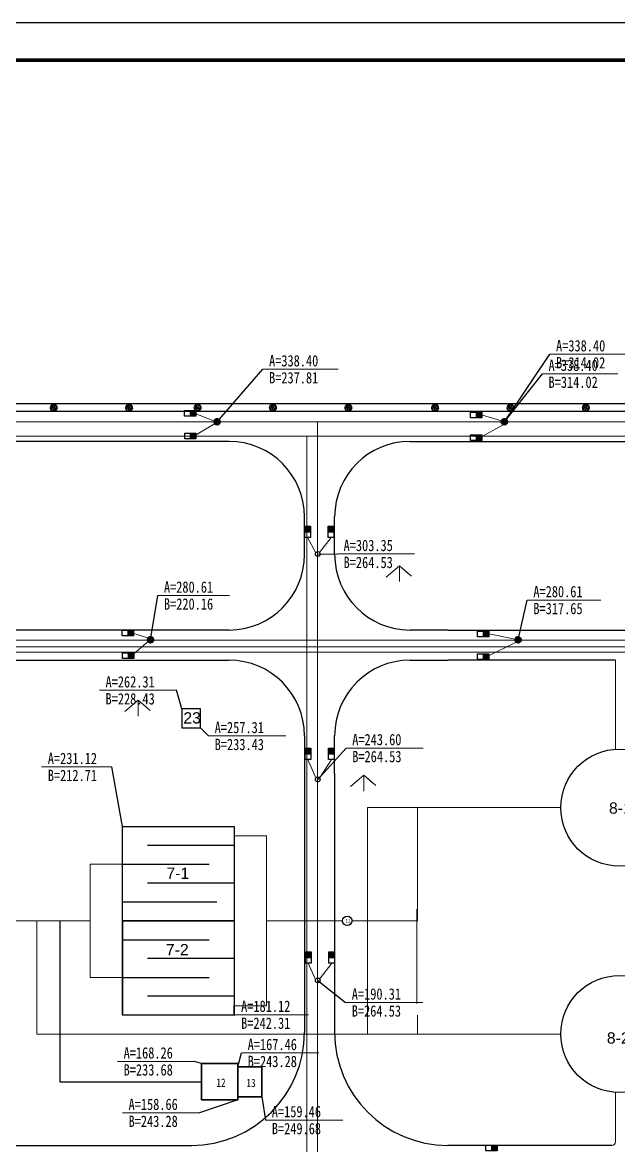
# Model space of a CAD drawing. Header units: millimetres. Extents: x 210832 to 1443773, y 126806 to 1026245.
# Drawn here: x 214004.8 to 214162.9, y 129155.3 to 129453 of the extents above; entities that cross this region are included whole.
import ezdxf
from ezdxf.enums import TextEntityAlignment as Align
from ezdxf.lldxf.tags import DXFTag

# ---------------------------------------------------------------- set-up
doc = ezdxf.new("R2010")
doc.units = ezdxf.units.MM
doc.header["$LTSCALE"] = 500
for name, color, linetype, lineweight in [('01构筑物', 7, 'Continuous', 60), ('H消火栓', 2, 'Continuous', 9), ('H绿化带', 3, 'Continuous', 9), ('w', 50, 'W_LINE', 50), ('厂区污水管', 141, 'CW_LINE', 60), ('厂区给水管', 60, 'G_LINE', 60), ('回流污泥管', 241, 'HN_LINE', 60), ('构筑物', 7, 'Continuous', 30), ('空气管', 5, 'K_LINE', 60), ('雨水管', 20, 'Y_LINE', 60)]:
    doc.layers.add(name, color=color, linetype=linetype, lineweight=lineweight)
doc.layers.add('标注', color=3, linetype='Continuous')
doc.layers.add('道路', color=200, linetype='Continuous')
doc.styles.add('Dim_ZB', font='txt', dxfattribs={"width": 0.8})
doc.styles.get("Standard").update_dxf_attribs({"font": 'arial.ttf'})
tags = doc.linetypes.add('CW_LINE', pattern='A,12.7,-5.08,["CW",Standard,S=2.54,R=0,X=-2.54,Y=-1.27],-6.35', length=24.13).pattern_tags.tags
tags[6] = DXFTag(74, 10)
tags = doc.linetypes.add('G_LINE', pattern='A,12.7,-5.08,["G",Standard,S=2.54,R=0,X=-2.54,Y=-1.27],-6.35', length=24.13).pattern_tags.tags
tags[6] = DXFTag(74, 10)
tags = doc.linetypes.add('HN_LINE', pattern='A,12.7,-5.08,["HN",Standard,S=2.54,R=0,X=-2.54,Y=-1.27],-6.35', length=24.13).pattern_tags.tags
tags[6] = DXFTag(74, 10)
tags = doc.linetypes.add('K_LINE', pattern='A,12.7,-5.08,["K",Standard,S=2.54,R=0,X=-2.54,Y=-1.27],-6.35', length=24.13).pattern_tags.tags
tags[6] = DXFTag(74, 10)
tags = doc.linetypes.add('W_LINE', pattern='A,12.7,-5.08,["W",Standard,S=2.54,R=0,X=-2.54,Y=-1.27],-6.35', length=24.13).pattern_tags.tags
tags[6] = DXFTag(74, 10)
tags = doc.linetypes.add('Y_LINE', pattern='A,12.7,-5.08,["Y",Standard,S=2.54,R=0,X=-2.54,Y=-1.27],-6.35', length=24.13).pattern_tags.tags
tags[6] = DXFTag(74, 10)
doc.dimstyles.new('ISO-25', dxfattribs={"dimtxt": 2.5, "dimasz": 2.5, "dimexe": 1.25, "dimexo": 0.625, "dimtad": 1, "dimtxsty": 'Standard', "dimcen": 2.5, "dimadec": 0, "dimazin": 0, "dimtfac": 1, "dimtmove": 0, "dimatfit": 3, "dimfxl": 1, "dimarcsym": 0})

# ---------------------------------------------------------------- blocks, each defined once
blk = doc.blocks.new('火焰木')
at = {"layer": 'H绿化带'}
for points in [[(-2.66, 0.17), (-2.53, -0.09), (-2.46, -0.35), (-2.39, -0.43), (-2.45, -0.46), (-2.58, -0.59), (-2.62, -0.69)], [(-2.52, 0.8), (-2.23, 0.89), (-1.91, 0.77), (-1.72, 0.64), (-1.38, 0.55), (-1.09, 0.48), (-0.75, 0.34), (-0.61, 0.29), (-0.45, 0.04), (-0.56, -0.07), (-0.58, -0.28), (-0.58, -0.28), (-0.89, -0.31), (-1.12, -0.2), (-1.41, -0.02), (-1.58, -0.02), (-1.83, -0.12), (-1.86, -0.21), (-2.05, -0.34), (-2.41, -0.31), (-2.49, -0.09), (-2.65, 0.34)], [(-2, 1.61), (-1.92, 1.47), (-1.76, 1.39), (-1.58, 1.25), (-1.44, 1.07), (-1.41, 0.77), (-1.64, 0.78), (-1.83, 0.85), (-2.02, 0.91), (-2.17, 0.96), (-2.27, 0.96), (-2.48, 0.88)], [(-2.23, 1.1), (-2.43, 1)], [(-1.7, 0.8), (-1.77, 1.04), (-2.36, 1.12)], [(-2.09, 1.08), (-2.29, 1.24)], [(-1.57, 1.24), (-1.93, 1.15), (-2.23, 1.33)], [(-1.76, 1.19), (-2.15, 1.44)], [(-1.8, 1.78), (-1.53, 1.74), (-1.29, 1.7), (-1.2, 1.67), (-1.09, 1.55), (-1.03, 1.38), (-0.87, 1.16), (-0.89, 0.83), (-0.88, 0.63), (-1.11, 0.65), (-1.31, 0.8), (-1.32, 1.01), (-1.41, 1.18), (-1.62, 1.38), (-1.85, 1.53), (-1.93, 1.65)], [(-1.12, 1.04), (-1.4, 1.29), (-1.88, 1.73)], [(-0.73, 2.33), (-0.74, 2.2), (-0.71, 2.02), (-0.67, 1.85), (-0.59, 1.72), (-0.49, 1.61), (-0.55, 1.54), (-0.67, 1.4), (-0.75, 1.25), (-0.89, 1.35), (-1, 1.54), (-1.15, 1.76), (-1.43, 1.79), (-1.72, 1.83)], [(-1.33, 1.53), (-1.65, 1.52)], [(-1.21, 1.76), (-1.4, 1.86), (-1.64, 1.92)], [(-0.79, 1.65), (-0.97, 1.79), (-1.18, 1.92), (-1.55, 1.99)], [(-1.32, 0.91), (-1.05, 1.08), (-1.22, 1.48), (-1.54, 1.64)], [(-1.26, 1.94), (-1.4, 2.08)], [(-0.83, 1.31), (-0.76, 1.55), (-0.88, 1.92), (-1.3, 2.13)], [(-1.23, 0.74), (-1.21, 0.98)], [(-1.06, 2.01), (-1.16, 2.2)], [(-1.03, 0.84), (-1.11, 0.76)], [(-0.88, 0.8), (-1.09, 0.86)], [(-0.86, 2.15), (-1.04, 2.25)], [(-0.97, 0.82), (-0.99, 0.96)], [(-0.58, 1.5), (-0.77, 1.82), (-0.84, 2.11), (-0.92, 2.29)], [(0, 2.4), (0.16, 2.06), (0.22, 1.87), (0.27, 1.65), (0.38, 1.22), (0.39, 0.91), (0.36, 0.77), (0.25, 0.63), (0.03, 0.48), (-0.19, 0.36), (-0.34, 0.3), (-0.72, 0.54), (-0.78, 0.75), (-0.72, 1.07), (-0.58, 1.39), (-0.31, 1.61), (-0.26, 1.71), (-0.13, 2.23), (-0.1, 2.4)], [(-0.16, 2.4), (-0.17, 2.24), (-0.21, 2.08), (-0.3, 1.81), (-0.37, 1.68), (-0.52, 1.81), (-0.63, 2.01), (-0.67, 2.2), (-0.67, 2.33)], [(-0.49, 1.96), (-0.63, 2.36)], [(-0.46, 1.76), (-0.52, 2.1), (-0.49, 2.38)], [(-0.29, 1.84), (-0.34, 1.98), (-0.37, 2.4)], [(-0.35, 2.07), (-0.27, 2.24), (-0.27, 2.4)], [(2.07, 1.09), (1.83, 0.92), (1.57, 0.87), (1.19, 0.89), (0.9, 0.91), (0.56, 0.71), (0.22, 0.2), (-0.03, 0.11), (0.03, -0.11), (0.42, -0.28), (0.75, -0.34), (1.19, -0.29), (1.59, -0.08), (1.84, 0.32), (1.96, 0.71), (2.1, 1.02)], [(0.07, 2.39), (0.22, 2.07), (0.37, 1.5), (0.43, 1.79), (0.65, 2.12), (0.66, 2.26)], [(0.3, 2.11), (0.16, 2.38)], [(0.23, 2.25), (0.32, 2.36)], [(0.26, 1.94), (0.3, 2.11), (0.54, 2.31)], [(0.41, 2.2), (0.41, 2.34)], [(0.72, 2.25), (0.71, 2.05), (0.56, 1.85), (0.44, 1.63), (0.43, 1.35), (0.48, 1.16), (0.67, 1.29), (1.02, 1.55), (1.19, 2.03)], [(0.43, 1.34), (0.76, 1.68), (0.86, 2.19)], [(1.23, 1.98), (1.1, 1.61), (1.06, 1.48), (0.73, 1.25), (0.57, 0.94), (0.8, 0.95), (0.96, 0.95), (1.29, 0.92), (1.55, 0.94), (1.63, 1.19), (1.66, 1.35), (1.8, 1.47)], [(0.62, 1.54), (0.64, 1.76)], [(0.66, 1.28), (0.82, 1.54), (1.09, 2.08)], [(0.68, 1.16), (0.97, 1.13), (1.31, 1.26), (1.55, 1.75)], [(0.77, 1.76), (1.01, 2.12)], [(0.77, 0.95), (1.37, 1.1), (1.55, 1.33)], [(0.82, 1.31), (1.06, 1.32), (1.14, 1.46), (1.28, 1.96)], [(0.85, 0.97), (1.18, 1.13)], [(1.09, 1.18), (1.27, 1.47), (1.32, 1.93)], [(1.2, 1.06), (1.46, 1.03), (1.56, 1.22)], [(1.21, 1.36), (1.24, 1.42), (1.49, 1.8)], [(1.25, 1.23), (1.46, 1.34), (1.74, 1.55)], [(1.52, 1.38), (1.65, 1.65)], [(2.31, 0.43), (2.18, 0.33), (1.97, 0.29), (1.91, 0.27), (1.82, 0.14), (1.74, -0.04), (1.55, -0.17), (1.66, -0.19), (1.88, -0.34), (2.01, -0.56), (2.28, -0.85)], [(1.83, 1.43), (1.7, 1.32), (1.67, 1.11), (1.62, 0.99), (1.71, 0.98), (1.79, 1.02), (2.03, 1.12)], [(1.67, 1.11), (1.95, 1.29)], [(1.74, 1.15), (2.01, 1.19)], [(1.74, -0.24), (2.07, -0.09), (2.37, 0.14)], [(1.81, 1.2), (1.88, 1.38)], [(2.13, 0.92), (2.04, 0.75), (1.92, 0.33), (2.09, 0.35), (2.3, 0.51)], [(1.95, 0.42), (2.07, 0.54), (2.24, 0.69)], [(1.96, -0.14), (1.96, 0.08), (2.09, 0.16), (2.34, 0.35)], [(2.03, 0.34), (2.27, 0.61)], [(2.04, 0.13), (2.36, 0.22)], [(2.07, 0.53), (2.2, 0.82)], [(-2.52, -0.14), (-2.7, -0.08)], [(-2.44, -0.25), (-2.7, -0.22)], [(-2.58, -0.24), (-2.68, -0.4)], [(-2.45, -0.46), (-2.54, -0.4), (-2.67, -0.52)], [(-2.62, -0.78), (-2.52, -0.6), (-2.39, -0.5), (-2.29, -0.46), (-2.03, -0.49), (-1.92, -0.59), (-1.92, -0.75), (-1.99, -0.85), (-2.22, -0.99), (-2.38, -1.1), (-2.4, -1.28)], [(-2.44, -0.54), (-2.58, -0.91)], [(-2.16, -0.83), (-2.18, -0.7), (-2.28, -0.59), (-2.41, -0.75), (-2.56, -0.97)], [(-2.04, -0.88), (-2.27, -0.8), (-2.43, -0.95), (-2.53, -1.05)], [(-2.2, -0.97), (-2.26, -0.9), (-2.5, -1.12)], [(-2.38, -1.35), (-2.34, -1.18), (-2.2, -1.06), (-2.03, -0.95), (-1.9, -0.89), (-1.84, -0.8), (-1.83, -0.92), (-1.82, -1.1), (-1.84, -1.34), (-1.82, -1.46), (-1.74, -1.62), (-1.6, -1.89), (-1.44, -2.15), (-1.26, -2.4)], [(-1.97, -1.19), (-2.09, -1.12), (-2.22, -1.22), (-2.26, -1.37), (-2.31, -1.43)], [(-2.17, -0.79), (-2.09, -0.59)], [(-1.83, -1.11), (-1.96, -1.19), (-2.14, -1.38), (-2.07, -1.8)], [(-2.05, -1.34), (-2, -1.5), (-1.99, -1.72), (-1.89, -2)], [(-1.77, -1.6), (-1.88, -1.71), (-1.82, -1.91), (-1.81, -2.07)], [(-0.83, -2.59), (-0.74, -2.36), (-0.65, -1.84), (-0.7, -1.44), (-0.79, -1.14), (-0.77, -0.92), (-0.66, -0.76), (-0.58, -0.62), (-0.66, -0.46), (-0.84, -0.46), (-1.1, -0.39), (-1.29, -0.25), (-1.47, -0.27), (-1.71, -0.35), (-1.83, -0.49), (-1.7, -0.83), (-1.68, -1.1), (-1.74, -1.37), (-1.5, -1.97), (-1.14, -2.48)], [(-1.83, -1.67), (-1.75, -1.83), (-1.73, -1.91)], [(-1.63, -1.99), (-1.68, -2.02), (-1.76, -2.04)], [(-1.63, -1.84), (-1.61, -2.04), (-1.57, -2.23)], [(-0.77, -2.58), (-0.71, -2.44), (-0.63, -2.16), (-0.54, -2.38), (-0.36, -2.46), (-0.2, -2.62), (-0.2, -2.67)], [(-0.68, -2.36), (-0.65, -2.44), (-0.58, -2.53), (-0.6, -2.61)], [(1.23, -2.27), (1.08, -2.12), (1, -1.77), (0.96, -1.4), (0.7, -1.07), (0.36, -0.82), (0.11, -0.4), (-0.03, -0.37), (-0.16, -0.44), (-0.28, -0.51), (-0.37, -0.58), (-0.41, -0.78), (-0.63, -1.08), (-0.5, -1.42), (-0.32, -1.68), (-0.06, -1.85), (0.31, -1.95), (0.75, -2.03), (0.94, -2.16), (1.17, -2.3)], [(-0.14, -2.68), (-0.19, -2.56), (-0.32, -2.43), (-0.46, -2.33), (-0.55, -2.01), (-0.53, -1.71), (-0.59, -1.42), (-0.4, -1.76), (-0.21, -1.9), (-0.06, -2.1), (0.19, -2.33), (0.29, -2.63)], [(-0.54, -1.87), (-0.37, -2.02), (-0.21, -2.21), (0.13, -2.67)], [(-0.53, -2.4), (-0.52, -2.48), (-0.41, -2.52), (-0.41, -2.65)], [(-0.42, -1.96), (-0.28, -1.9)], [(-0.31, -2.11), (-0.33, -2.23), (-0.24, -2.38), (-0.1, -2.53), (-0.03, -2.65)], [(-0.23, -1.9), (-0.2, -2.06), (-0.04, -2.25), (0.14, -2.34), (0.23, -2.58)], [(-0.13, -2.29), (-0.01, -2.35), (0.2, -2.64)], [(0.35, -2.61), (0.26, -2.34), (0.24, -2.27), (0.11, -2.16), (-0.1, -1.99), (-0.11, -1.91), (0.07, -1.94), (0.55, -2.05), (0.8, -2.15), (1.1, -2.34)], [(0.02, -2.08), (0.27, -2.07), (0.42, -2.2), (0.62, -2.4), (0.59, -2.53)], [(0.37, -2.13), (0.32, -2.26), (0.43, -2.38), (0.5, -2.54), (0.49, -2.57)], [(2.15, -1.17), (1.99, -1.03), (1.86, -0.87), (1.59, -0.79), (1.35, -0.8), (1.02, -0.78), (0.76, -0.65), (0.58, -0.52), (0.46, -0.51), (0.36, -0.49), (0.45, -0.69), (0.66, -0.86), (0.91, -1.1), (1.09, -1.25), (1.36, -1.37), (1.74, -1.41), (1.97, -1.53)], [(0.44, -2.03), (0.57, -2.23), (0.88, -2.45)], [(2.26, -0.88), (2.11, -0.74), (1.93, -0.54), (1.83, -0.39), (1.68, -0.3), (1.49, -0.26), (1.25, -0.34), (0.95, -0.4), (0.68, -0.39), (0.92, -0.61), (1.2, -0.73), (1.54, -0.7), (1.88, -0.8), (2.18, -1.13)], [(0.73, -2.13), (0.69, -2.24), (0.95, -2.38)], [(0.71, -0.91), (1.1, -0.93), (1.54, -0.94), (1.73, -1.09), (2.08, -1.31)], [(0.99, -0.64), (1.29, -0.55), (1.56, -0.58), (1.64, -0.52)], [(0.99, -1.17), (1.15, -1.12), (1.28, -1.28)], [(1.94, -1.56), (1.66, -1.46), (1.37, -1.42), (1.11, -1.36), (1, -1.29), (1.09, -1.49), (1.12, -1.67), (1.11, -1.94), (1.14, -2.05), (1.26, -2.23)], [(1.04, -0.93), (1.14, -1.05), (1.32, -1.09), (1.55, -1.15), (2.03, -1.39)], [(1.13, -2), (1.24, -2.03), (1.37, -2.13)], [(1.14, -1.62), (1.38, -1.66), (1.47, -1.88), (1.53, -2)], [(1.17, -0.36), (1.37, -0.4), (1.58, -0.4)], [(1.24, -1.08), (1.39, -1.03), (1.58, -1.06)], [(1.24, -1.39), (1.29, -1.5), (1.51, -1.56), (1.66, -1.66), (1.74, -1.82)], [(1.25, -1.65), (1.27, -1.82), (1.34, -1.99), (1.44, -2.09)], [(1.33, -1.11), (1.39, -1.25), (1.54, -1.32)], [(1.39, -1.53), (1.55, -1.74), (1.66, -1.9)], [(1.5, -1.56), (1.66, -1.51), (1.78, -1.59), (1.87, -1.63)], [(1.56, -0.71), (1.66, -0.66), (1.9, -0.66), (2.1, -0.85), (2.23, -1)], [(1.63, -1.02), (1.87, -0.99), (2.02, -1.1), (2.12, -1.23)], [(1.7, -1.23), (1.72, -1.32)], [(1.87, -0.18), (2.09, -0.4), (2.38, -0.22)], [(1.96, -0.47), (2.06, -0.47), (2.21, -0.5), (2.38, -0.32)], [(1.99, -0.3), (2.38, -0.14)], [(2.08, -0.64), (2.24, -0.61), (2.36, -0.48)], [(2.13, -0.04), (2.38, -0.04)], [(2.17, -0.73), (2.32, -0.7)]]:
    blk.add_lwpolyline(points, dxfattribs=at)
blk = doc.blocks.new('*U136')
at = {"lineweight": 15, "ltscale": 0.002}
blk.add_line((0, 0), (-18.59, 0), dxfattribs=at)
at = {"lineweight": 15, "ltscale": 0.002, "style": 'Dim_ZB', "width": 0.8}
blk.add_text(' A=231.12 ', height=3, dxfattribs=at).set_placement((-18.59, 0.75))
blk.add_text(' B=212.71 ', height=3, dxfattribs=at).set_placement((-18.59, -0.75), align=Align.TOP_LEFT)
blk = doc.blocks.new('*U137')
at = {"lineweight": 15, "ltscale": 0.002}
blk.add_line((0, 0), (19.53, 0), dxfattribs=at)
at = {"lineweight": 15, "ltscale": 0.002, "style": 'Dim_ZB', "width": 0.8}
blk.add_text(' A=181.12 ', height=3, dxfattribs=at).set_placement((0, 0.75))
blk.add_text(' B=242.31 ', height=3, dxfattribs=at).set_placement((0, -0.75), align=Align.TOP_LEFT)
blk = doc.blocks.new('*U138')
at = {"lineweight": 15, "ltscale": 0.002}
blk.add_line((0, 0), (-20.48, 0), dxfattribs=at)
at = {"lineweight": 15, "ltscale": 0.002, "style": 'Dim_ZB', "width": 0.8}
blk.add_text(' A=168.26 ', height=3, dxfattribs=at).set_placement((-20.48, 0.75))
blk.add_text(' B=233.68 ', height=3, dxfattribs=at).set_placement((-20.48, -0.75), align=Align.TOP_LEFT)
blk = doc.blocks.new('*U139')
at = {"lineweight": 15, "ltscale": 0.002}
blk.add_line((0, 0), (-20.48, 0), dxfattribs=at)
at = {"lineweight": 15, "ltscale": 0.002, "style": 'Dim_ZB', "width": 0.8}
blk.add_text(' A=158.66 ', height=3, dxfattribs=at).set_placement((-20.48, 0.75))
blk.add_text(' B=243.28 ', height=3, dxfattribs=at).set_placement((-20.48, -0.75), align=Align.TOP_LEFT)
blk = doc.blocks.new('*U140')
at = {"lineweight": 15, "ltscale": 0.002}
blk.add_line((0, 0), (20.48, 0), dxfattribs=at)
at = {"lineweight": 15, "ltscale": 0.002, "style": 'Dim_ZB', "width": 0.8}
blk.add_text(' A=167.46 ', height=3, dxfattribs=at).set_placement((0, 0.75))
blk.add_text(' B=243.28 ', height=3, dxfattribs=at).set_placement((0, -0.75), align=Align.TOP_LEFT)
blk = doc.blocks.new('*U141')
at = {"lineweight": 15, "ltscale": 0.002}
blk.add_line((0, 0), (20.48, 0), dxfattribs=at)
at = {"lineweight": 15, "ltscale": 0.002, "style": 'Dim_ZB', "width": 0.8}
blk.add_text(' A=159.46 ', height=3, dxfattribs=at).set_placement((0, 0.75))
blk.add_text(' B=249.68 ', height=3, dxfattribs=at).set_placement((0, -0.75), align=Align.TOP_LEFT)
blk = doc.blocks.new('*U151')
at = {"lineweight": 15, "ltscale": 0.002}
blk.add_line((0, 0), (-20.48, 0), dxfattribs=at)
at = {"lineweight": 15, "ltscale": 0.002, "style": 'Dim_ZB', "width": 0.8}
blk.add_text(' A=262.31 ', height=3, dxfattribs=at).set_placement((-20.48, 0.75))
blk.add_text(' B=228.43 ', height=3, dxfattribs=at).set_placement((-20.48, -0.75), align=Align.TOP_LEFT)
blk = doc.blocks.new('*U152')
at = {"lineweight": 15, "ltscale": 0.002}
blk.add_line((0, 0), (20.48, 0), dxfattribs=at)
at = {"lineweight": 15, "ltscale": 0.002, "style": 'Dim_ZB', "width": 0.8}
blk.add_text(' A=257.31 ', height=3, dxfattribs=at).set_placement((0, 0.75))
blk.add_text(' B=233.43 ', height=3, dxfattribs=at).set_placement((0, -0.75), align=Align.TOP_LEFT)
blk = doc.blocks.new('*U164')
at = {"lineweight": 15, "ltscale": 0.002}
blk.add_line((0, 0), (20.01, 0), dxfattribs=at)
at = {"lineweight": 15, "ltscale": 0.002, "style": 'Dim_ZB', "width": 0.8}
blk.add_text(' A=338.40 ', height=3, dxfattribs=at).set_placement((0, 0.75))
blk.add_text(' B=314.02 ', height=3, dxfattribs=at).set_placement((0, -0.75), align=Align.TOP_LEFT)
blk = doc.blocks.new('*U165')
at = {"lineweight": 15, "ltscale": 0.002}
blk.add_line((0, 0), (20.01, 0), dxfattribs=at)
at = {"lineweight": 15, "ltscale": 0.002, "style": 'Dim_ZB', "width": 0.8}
blk.add_text(' A=338.40 ', height=3, dxfattribs=at).set_placement((0, 0.75))
blk.add_text(' B=314.02 ', height=3, dxfattribs=at).set_placement((0, -0.75), align=Align.TOP_LEFT)
blk = doc.blocks.new('*U166')
at = {"lineweight": 15, "ltscale": 0.002}
blk.add_line((0, 0), (20.01, 0), dxfattribs=at)
at = {"lineweight": 15, "ltscale": 0.002, "style": 'Dim_ZB', "width": 0.8}
blk.add_text(' A=338.40 ', height=3, dxfattribs=at).set_placement((0, 0.75))
blk.add_text(' B=237.81 ', height=3, dxfattribs=at).set_placement((0, -0.75), align=Align.TOP_LEFT)
blk = doc.blocks.new('*U175')
at = {"lineweight": 15, "ltscale": 0.002}
blk.add_line((0, 0), (19.06, 0), dxfattribs=at)
at = {"lineweight": 15, "ltscale": 0.002, "style": 'Dim_ZB', "width": 0.8}
blk.add_text(' A=280.61 ', height=3, dxfattribs=at).set_placement((0, 0.75))
blk.add_text(' B=220.16 ', height=3, dxfattribs=at).set_placement((0, -0.75), align=Align.TOP_LEFT)
blk = doc.blocks.new('*U176')
at = {"lineweight": 15, "ltscale": 0.002}
blk.add_line((0, 0), (19.53, 0), dxfattribs=at)
at = {"lineweight": 15, "ltscale": 0.002, "style": 'Dim_ZB', "width": 0.8}
blk.add_text(' A=280.61 ', height=3, dxfattribs=at).set_placement((0, 0.75))
blk.add_text(' B=317.65 ', height=3, dxfattribs=at).set_placement((0, -0.75), align=Align.TOP_LEFT)
blk = doc.blocks.new('*U185')
at = {"lineweight": 15, "ltscale": 0.002}
blk.add_line((0, 0), (20.48, 0), dxfattribs=at)
at = {"lineweight": 15, "ltscale": 0.002, "style": 'Dim_ZB', "width": 0.8}
blk.add_text(' A=190.31 ', height=3, dxfattribs=at).set_placement((0, 0.75))
blk.add_text(' B=264.53 ', height=3, dxfattribs=at).set_placement((0, -0.75), align=Align.TOP_LEFT)
blk = doc.blocks.new('*U186')
at = {"lineweight": 15, "ltscale": 0.002}
blk.add_line((0, 0), (20.48, 0), dxfattribs=at)
at = {"lineweight": 15, "ltscale": 0.002, "style": 'Dim_ZB', "width": 0.8}
blk.add_text(' A=243.60 ', height=3, dxfattribs=at).set_placement((0, 0.75))
blk.add_text(' B=264.53 ', height=3, dxfattribs=at).set_placement((0, -0.75), align=Align.TOP_LEFT)
blk = doc.blocks.new('*U187')
at = {"lineweight": 15, "ltscale": 0.002}
blk.add_line((0, 0), (20.48, 0), dxfattribs=at)
at = {"lineweight": 15, "ltscale": 0.002, "style": 'Dim_ZB', "width": 0.8}
blk.add_text(' A=303.35 ', height=3, dxfattribs=at).set_placement((0, 0.75))
blk.add_text(' B=264.53 ', height=3, dxfattribs=at).set_placement((0, -0.75), align=Align.TOP_LEFT)

msp = doc.modelspace()

# ---------------------------------------------------------------- hatches: boundary and pattern name
h = msp.add_hatch(color=256)
h.dxf.hatch_style = 1
h.paths.add_polyline_path([(214049.27, 129348.66), (214050.77, 129348.66), (214050.77, 129350.16), (214049.27, 129350.16)])
h = msp.add_hatch(color=256)
h.dxf.hatch_style = 1
h.paths.add_polyline_path([(214125.12, 129348.25), (214126.62, 129348.25), (214126.62, 129349.75), (214125.12, 129349.75)])
h = msp.add_hatch(color=256)
h.dxf.hatch_style = 1
h.paths.add_polyline_path([(214049.32, 129342.67), (214050.82, 129342.67), (214050.82, 129344.17), (214049.32, 129344.17)])
h = msp.add_hatch(color=256)
h.dxf.hatch_style = 1
h.paths.add_polyline_path([(214125.18, 129342.26), (214126.68, 129342.26), (214126.68, 129343.76), (214125.18, 129343.76)])
h = msp.add_hatch(color=256)
h.dxf.hatch_style = 1
h.paths.add_polyline_path([(214081.17, 129319.5), (214079.67, 129319.5), (214079.67, 129318), (214081.17, 129318)])
h = msp.add_hatch(color=256)
h.dxf.hatch_style = 1
h.paths.add_polyline_path([(214087.37, 129319.5), (214085.87, 129319.5), (214085.87, 129318), (214087.37, 129318)])
h = msp.add_hatch(color=256)
h.dxf.hatch_style = 1
h.paths.add_polyline_path([(214032.74, 129290.44), (214034.24, 129290.44), (214034.24, 129291.94), (214032.74, 129291.94)])
h = msp.add_hatch(color=256)
h.dxf.hatch_style = 1
h.paths.add_polyline_path([(214126.97, 129290.21), (214128.47, 129290.21), (214128.47, 129291.71), (214126.97, 129291.71)])
h = msp.add_hatch(color=256)
h.dxf.hatch_style = 1
h.paths.add_polyline_path([(214032.79, 129284.45), (214034.29, 129284.45), (214034.29, 129285.95), (214032.79, 129285.95)])
h = msp.add_hatch(color=256)
h.dxf.hatch_style = 1
h.paths.add_polyline_path([(214127.02, 129284.21), (214128.52, 129284.21), (214128.52, 129285.71), (214127.02, 129285.71)])
h = msp.add_hatch(color=256)
h.dxf.hatch_style = 1
h.paths.add_polyline_path([(214081.29, 129260.63), (214079.79, 129260.63), (214079.79, 129259.13), (214081.29, 129259.13)])
h = msp.add_hatch(color=256)
h.dxf.hatch_style = 1
h.paths.add_polyline_path([(214087.5, 129260.63), (214086, 129260.63), (214086, 129259.13), (214087.5, 129259.13)])
h = msp.add_hatch(color=256)
h.dxf.hatch_style = 1
h.paths.add_polyline_path([(214081.37, 129206.71), (214079.87, 129206.71), (214079.87, 129205.21), (214081.37, 129205.21)])
h = msp.add_hatch(color=256)
h.dxf.hatch_style = 1
h.paths.add_polyline_path([(214087.58, 129206.71), (214086.08, 129206.71), (214086.08, 129205.21), (214087.58, 129205.21)])
h = msp.add_hatch(color=256)
h.dxf.hatch_style = 1
h.paths.add_polyline_path([(214129.21, 129153.9), (214130.71, 129153.9), (214130.71, 129155.4), (214129.21, 129155.4)])

# ---------------------------------------------------------------- linework, layer by layer
for p, q in [((214049.27, 129350.16), (214049.27, 129348.66)), ((214125.12, 129349.75), (214125.12, 129348.25)), ((214049.32, 129344.17), (214049.32, 129342.67)), ((214125.18, 129343.76), (214125.18, 129342.26)), ((214079.67, 129318), (214081.17, 129318)), ((214085.87, 129318), (214087.37, 129318)), ((214032.74, 129291.94), (214032.74, 129290.44)), ((214126.97, 129291.71), (214126.97, 129290.21)), ((214032.79, 129285.95), (214032.79, 129284.45)), ((214127.02, 129285.71), (214127.02, 129284.21)), ((214079.79, 129259.13), (214081.29, 129259.13)), ((214086, 129259.13), (214087.5, 129259.13)), ((214079.87, 129205.21), (214081.37, 129205.21)), ((214086.08, 129205.21), (214087.58, 129205.21)), ((214129.21, 129155.4), (214129.21, 129153.9))]:
    msp.add_line(p, q)
for points in [[(213765.9, 129453.03), (214606.9, 129453.03), (214606.9, 128859.03), (213765.9, 128859.03)], [(214050.77, 129350.16), (214050.77, 129348.66), (214047.77, 129348.66), (214047.77, 129350.16)], [(214126.62, 129349.75), (214126.62, 129348.25), (214123.62, 129348.25), (214123.62, 129349.75)], [(214050.82, 129344.17), (214050.82, 129342.67), (214047.82, 129342.67), (214047.82, 129344.17)], [(214126.68, 129343.76), (214126.68, 129342.26), (214123.68, 129342.26), (214123.68, 129343.76)], [(214079.67, 129319.5), (214081.17, 129319.5), (214081.17, 129316.5), (214079.67, 129316.5)], [(214085.87, 129319.5), (214087.37, 129319.5), (214087.37, 129316.5), (214085.87, 129316.5)], [(214034.24, 129291.94), (214034.24, 129290.44), (214031.24, 129290.44), (214031.24, 129291.94)], [(214128.47, 129291.71), (214128.47, 129290.21), (214125.47, 129290.21), (214125.47, 129291.71)], [(214034.29, 129285.95), (214034.29, 129284.45), (214031.29, 129284.45), (214031.29, 129285.95)], [(214128.52, 129285.71), (214128.52, 129284.21), (214125.52, 129284.21), (214125.52, 129285.71)], [(214079.79, 129260.63), (214081.29, 129260.63), (214081.29, 129257.63), (214079.79, 129257.63)], [(214086, 129260.63), (214087.5, 129260.63), (214087.5, 129257.63), (214086, 129257.63)], [(214079.87, 129206.71), (214081.37, 129206.71), (214081.37, 129203.71), (214079.87, 129203.71)], [(214086.08, 129206.71), (214087.58, 129206.71), (214087.58, 129203.71), (214086.08, 129203.71)], [(214130.71, 129155.4), (214130.71, 129153.9), (214127.71, 129153.9), (214127.71, 129155.4)]]:
    msp.add_lwpolyline(points, close=True)
at = {"const_width": 1}
msp.add_lwpolyline([(213790.9, 129443.03), (214596.9, 129443.03), (214596.9, 128869.03), (213790.9, 128869.03)], close=True, dxfattribs=at)
at = {"layer": '01构筑物', "lineweight": -3, "ltscale": 0.002}
msp.add_line((214385.92, 129351.98), (213932.19, 129351.98), dxfattribs=at)
at = {"layer": '01构筑物', "lineweight": 30, "ltscale": 0.002}
for p, q in [((214047.04, 129271.09), (214047.04, 129266.09)), ((214052.04, 129271.09), (214047.04, 129271.09)), ((214052.04, 129266.09), (214052.04, 129271.09)), ((214047.04, 129266.09), (214052.04, 129266.09)), ((214031.33, 129234.9), (214031.33, 129239.9)), ((214031.33, 129239.9), (214060.93, 129239.9)), ((214060.93, 129239.9), (214060.93, 129234.9)), ((214060.93, 129239.9), (214060.93, 129237.4)), ((214031.33, 129229.9), (214031.33, 129234.9)), ((214060.93, 129234.9), (214037.93, 129234.9)), ((214060.93, 129234.9), (214060.93, 129229.9)), ((214031.33, 129224.9), (214031.33, 129229.9)), ((214031.33, 129229.9), (214054.33, 129229.9)), ((214060.93, 129229.9), (214060.93, 129224.9)), ((214031.33, 129219.9), (214031.33, 129224.9)), ((214060.93, 129224.9), (214037.93, 129224.9)), ((214060.93, 129224.9), (214060.93, 129219.9)), ((214031.33, 129214.9), (214031.33, 129219.9)), ((214031.33, 129219.9), (214033.33, 129219.9)), ((214033.33, 129219.9), (214056.33, 129219.9)), ((214060.93, 129219.9), (214060.93, 129214.9)), ((214060.93, 129214.9), (214031.33, 129214.9)), ((214031.33, 129214.9), (214031.33, 129189.9)), ((214031.33, 129209.9), (214031.33, 129214.9)), ((214031.33, 129214.9), (214060.93, 129214.9)), ((214060.93, 129214.9), (214060.93, 129209.9)), ((214031.33, 129204.9), (214031.33, 129209.9)), ((214031.33, 129209.9), (214054.33, 129209.9)), ((214060.93, 129209.9), (214060.93, 129204.9)), ((214031.33, 129199.9), (214031.33, 129204.9)), ((214060.93, 129204.9), (214037.93, 129204.9)), ((214060.93, 129204.9), (214060.93, 129199.9)), ((214031.33, 129194.9), (214031.33, 129199.9)), ((214031.33, 129199.9), (214054.33, 129199.9)), ((214060.93, 129199.9), (214060.93, 129194.9)), ((214031.33, 129189.9), (214031.33, 129194.9)), ((214060.93, 129194.9), (214037.93, 129194.9)), ((214060.93, 129194.9), (214060.93, 129189.9)), ((214060.93, 129189.9), (214060.93, 129192.4)), ((214060.93, 129189.9), (214031.33, 129189.9)), ((214052.3, 129167.44), (214052.3, 129177.04)), ((214052.3, 129177.04), (214061.9, 129177.04)), ((214061.9, 129177.04), (214061.9, 129168.24)), ((214068.3, 129176.24), (214061.9, 129176.24)), ((214061.9, 129176.24), (214061.9, 129168.24)), ((214068.3, 129168.24), (214068.3, 129176.24)), ((214061.9, 129168.24), (214068.3, 129168.24)), ((214061.9, 129168.24), (214061.9, 129167.44)), ((214061.9, 129167.44), (214052.3, 129167.44))]:
    msp.add_line(p, q, dxfattribs=at)
for centre, radius in [((214163.13, 129244.9), 15.51), ((214090.97, 129214.9), 1.25), ((214163.13, 129184.9), 15.51)]:
    msp.add_circle(centre, radius, dxfattribs=at)
at = {"layer": 'Defpoints', "lineweight": 15, "ltscale": 0.002}
for p, q in [((214050.22, 129343.34), (214055.75, 129346.61)), ((214050.34, 129349.5), (214055.56, 129347.45)), ((214126.19, 129349.09), (214132.21, 129347.38)), ((214126.07, 129342.93), (214132.51, 129346.48)), ((214080.4, 129316.5), (214082.59, 129312.44)), ((214083.61, 129312.53), (214086.66, 129316.5)), ((214033.8, 129291.28), (214038.24, 129289.79)), ((214128.03, 129291.05), (214135.49, 129289.58)), ((214033.68, 129285.12), (214038.25, 129289)), ((214127.92, 129284.89), (214135.75, 129288.75)), ((214080.52, 129257.63), (214082.6, 129252.82)), ((214083.57, 129252.72), (214086.78, 129257.63)), ((214080.6, 129203.71), (214082.56, 129199.38)), ((214083.58, 129199.45), (214086.86, 129203.71))]:
    msp.add_line(p, q, dxfattribs=at)
at = {"layer": 'H绿化带'}
for p, q in [((214101.26, 129306), (214104.81, 129308.98)), ((214104.81, 129308.98), (214101.26, 129306)), ((214104.81, 129304.81), (214104.81, 129308.98)), ((214104.81, 129308.98), (214104.81, 129305.92)), ((214108, 129306.3), (214104.81, 129308.98)), ((214104.81, 129308.98), (214107.15, 129307.01)), ((214031.96, 129270.37), (214035.51, 129273.35)), ((214035.51, 129273.35), (214031.96, 129270.37)), ((214035.51, 129269.17), (214035.51, 129273.35)), ((214035.51, 129273.35), (214035.51, 129270.29)), ((214038.7, 129270.66), (214035.51, 129273.35)), ((214035.51, 129273.35), (214037.85, 129271.38)), ((214091.78, 129250.49), (214095.33, 129253.47)), ((214095.33, 129253.47), (214091.78, 129250.49)), ((214095.33, 129249.29), (214095.33, 129253.47)), ((214095.33, 129253.47), (214095.33, 129250.41)), ((214098.53, 129250.79), (214095.33, 129253.47)), ((214095.33, 129253.47), (214097.67, 129251.5))]:
    msp.add_line(p, q, dxfattribs=at)
at = {"layer": 'w', "lineweight": 13, "ltscale": 0.002}
for p, q in [((214109.63, 129239.9), (214109.63, 129244.9)), ((214109.63, 129244.9), (214139.63, 129244.9)), ((214109.63, 129214.9), (214109.63, 129239.9)), ((214060.93, 129237.4), (214069.53, 129237.4)), ((214069.53, 129237.4), (214069.53, 129214.9)), ((214022.71, 129214.9), (214022.71, 129229.9)), ((214022.71, 129229.9), (214031.33, 129229.9)), ((214109.44, 129192.95), (214109.44, 129217.95)), ((213990.14, 129214.9), (214012.04, 129214.9)), ((214012.04, 129214.9), (214022.71, 129214.9)), ((214022.71, 129214.9), (214022.71, 129199.9)), ((214069.53, 129214.9), (214069.53, 129192.4)), ((214069.53, 129214.9), (214089.72, 129214.9)), ((214092.22, 129214.9), (214109.63, 129214.9)), ((214022.71, 129199.9), (214031.33, 129199.9)), ((214069.53, 129192.4), (214060.93, 129192.4)), ((214109.63, 129189.9), (214109.63, 129184.9)), ((214109.63, 129184.9), (214139.63, 129184.9))]:
    msp.add_line(p, q, dxfattribs=at)
at = {"layer": '厂区污水管', "lineweight": 15, "ltscale": 0.002}
msp.add_line((214266.37, 129287.5), (213825.36, 129287.5), dxfattribs=at)
at = {"layer": '厂区给水管', "lineweight": 15, "ltscale": 0.002}
for p, q in [((213825.19, 129343.33), (214080.33, 129343.33)), ((214080.22, 129286.13), (214080.22, 129343.33)), ((214080.33, 129343.33), (214375.63, 129343.33)), ((214080.22, 129286.13), (213825.19, 129286.13)), ((214376.82, 129286.13), (214080.22, 129286.13)), ((214080.22, 129148.91), (214080.22, 129286.13))]:
    msp.add_line(p, q, dxfattribs=at)
at = {"layer": '回流污泥管', "lineweight": 15, "ltscale": 0.002}
for p, q in [((214147.62, 129244.9), (214096.3, 129244.9)), ((214096.3, 129244.9), (214096.3, 129184.9)), ((214008.64, 129184.9), (214008.64, 129214.9)), ((214096.3, 129184.9), (214008.64, 129184.9)), ((214096.3, 129184.9), (214147.62, 129184.9))]:
    msp.add_line(p, q, dxfattribs=at)
at = {"layer": '构筑物', "lineweight": 30, "ltscale": 0.002}
for points in [[(214052.3, 129167.44), (214061.9, 129167.44), (214061.9, 129177.04), (214052.3, 129177.04)], [(214061.9, 129176.24), (214068.3, 129176.24), (214068.3, 129168.24), (214061.9, 129168.24)]]:
    msp.add_lwpolyline(points, close=True, dxfattribs=at)
at = {"layer": '空气管', "lineweight": -3, "ltscale": 0.002}
for p, q in [((214014.67, 129214.9), (214014.67, 129177.04)), ((214014.67, 129177.04), (214014.67, 129172.24)), ((214014.67, 129172.24), (214052.3, 129172.24))]:
    msp.add_line(p, q, dxfattribs=at)
at = {"layer": '道路', "lineweight": -3, "ltscale": 0.002}
for p, q in [((213932.19, 129349.98), (214353.92, 129349.98)), ((214049.6, 129341.98), (213932.19, 129341.98)), ((214059.6, 129341.98), (214049.6, 129341.98)), ((214107.6, 129341.98), (214345.92, 129341.98)), ((214107.6, 129341.98), (214107.6, 129341.98)), ((214079.6, 129311.98), (214079.6, 129321.98)), ((214087.6, 129321.98), (214087.6, 129321.98)), ((214087.6, 129311.98), (214087.6, 129321.98)), ((214079.5, 129317.56), (214079.5, 129317.56)), ((214079.5, 129317.56), (214079.5, 129317.56)), ((214079.6, 129311.98), (214079.6, 129311.98)), ((214059.6, 129291.98), (213848.61, 129291.98)), ((214059.6, 129291.98), (214059.6, 129291.98)), ((214117.6, 129291.98), (214107.6, 129291.98)), ((214117.6, 129291.98), (214355.92, 129291.98)), ((213950.14, 129283.98), (214059.6, 129283.98)), ((214107.6, 129283.98), (214117.6, 129283.98)), ((214162.13, 129283.98), (214117.6, 129283.98)), ((214079.6, 129263.98), (214079.6, 129185.38)), ((214087.6, 129253.98), (214087.6, 129263.98)), ((214079.63, 129258.69), (214079.63, 129258.69)), ((214079.63, 129258.69), (214079.63, 129258.69)), ((214087.6, 129253.98), (214087.6, 129185.38)), ((214079.7, 129204.77), (214079.7, 129204.77)), ((214079.7, 129204.77), (214079.7, 129204.77)), ((213950.14, 129155.38), (214049.6, 129155.38)), ((214161.13, 129155.38), (214117.6, 129155.38))]:
    msp.add_line(p, q, dxfattribs=at)
at = {"layer": '道路', "lineweight": 15, "ltscale": 0.002}
for p, q in [((214162.13, 129260.38), (214162.13, 129283.98)), ((214162.13, 129169.42), (214162.13, 129156.38))]:
    msp.add_line(p, q, dxfattribs=at)
at = {"layer": '道路', "lineweight": -3, "ltscale": 0.002}
for centre, radius, start, end in [((214059.6, 129321.98), 20, 0, 90), ((214107.6, 129321.98), 20, 90, 180), ((214059.6, 129311.98), 20, 270, 0), ((214107.6, 129311.98), 20, 180, 270), ((214059.6, 129263.98), 20, 0, 90), ((214107.6, 129263.98), 20, 90, 180), ((214049.6, 129185.38), 30, 270, 0), ((214117.6, 129185.38), 30, 180, 270)]:
    msp.add_arc(centre, radius, start, end, dxfattribs=at)
at = {"layer": '道路', "lineweight": 15, "ltscale": 0.002}
msp.add_arc((214161.13, 129156.38), 1, 270, 0, dxfattribs=at)
at = {"layer": '雨水管', "lineweight": 15, "ltscale": 0.002}
for p, q in [((214083.03, 129347.17), (213823.1, 129347.17)), ((214083.03, 129289.32), (214083.03, 129347.17)), ((214083.03, 129347.17), (214382.06, 129347.17)), ((214083.03, 129289.32), (213825.36, 129289.32)), ((214382.06, 129289.32), (214083.03, 129289.32)), ((214083.03, 129150.23), (214083.03, 129289.32))]:
    msp.add_line(p, q, dxfattribs=at)
at = {"layer": '雨水管', "ltscale": 0.002}
for centre in [(214056.42, 129347.18), (214132.63, 129347.18), (214038.77, 129289.39), (214136.26, 129289.39)]:
    msp.add_circle(centre, 0.625, dxfattribs=at)
at = {"layer": '雨水管', "lineweight": 30, "ltscale": 0.002}
for centre in [(214083.14, 129312.13), (214083.14, 129252.38), (214083.14, 129199.09)]:
    msp.add_circle(centre, 0.625, dxfattribs=at)

# ---------------------------------------------------------------- block references
at = {"layer": 'H消火栓', "xscale": 0.384, "yscale": 0.384, "zscale": 0.384}
for p in [(214013.13, 129350.97), (214033.13, 129350.97), (214051.3, 129350.97), (214071.3, 129350.97), (214091.3, 129350.97), (214114.31, 129350.97), (214134.31, 129350.97), (214154.31, 129350.97)]:
    msp.add_blockref('火焰木', p, dxfattribs=at)
at = {"layer": '标注', "lineweight": 15, "ltscale": 0.002}
for name, p in [('*U164', (214144.71, 129365.09)), ('*U166', (214068.57, 129361.11)), ('*U165', (214142.72, 129359.92)), ('*U187', (214088.35, 129312.16)), ('*U175', (214040.68, 129301.13)), ('*U176', (214138.69, 129299.93)), ('*U151', (214045.67, 129276)), ('*U152', (214054.15, 129263.9)), ('*U186', (214090.64, 129260.7)), ('*U136', (214028.46, 129255.71)), ('*U185', (214090.52, 129193.26)), ('*U137', (214061.16, 129190.02)), ('*U140', (214062.9, 129179.89)), ('*U138', (214050.47, 129177.65)), ('*U139', (214051.78, 129164.02)), ('*U141', (214069.3, 129162.08))]:
    msp.add_blockref(name, p, dxfattribs=at)

# ---------------------------------------------------------------- texts
at = {"layer": '01构筑物', "lineweight": 15, "ltscale": 0.002, "insert": (214047.47, 129270.2), "char_height": 3, "attachment_point": 1}
msp.add_mtext_dynamic_manual_height_columns('23', width=0.31, gutter_width=15, heights=[0], dxfattribs=at)
at = {"layer": '01构筑物', "lineweight": 30, "ltscale": 0.002, "attachment_point": 1}
for s, width, gutter_width, insert, char_height in [('8-1', 26.5254, 15, (214160.39, 129246.29), 3), ('7-1', 29.6, 15, (214042.98, 129229.02), 3), ('11', 0.2829, 4.69, (214090.45, 129215.35), 0.938), ('7-2', 22.4593, 15, (214042.83, 129208.76), 3), ('8-2', 16.4672, 15, (214159.82, 129185.36), 3)]:
    msp.add_mtext_dynamic_manual_height_columns(s, width=width, gutter_width=gutter_width, heights=[0], dxfattribs=dict(at, insert=insert, char_height=char_height))
at = {"layer": 'Defpoints', "lineweight": 30, "ltscale": 0.002, "style": 'Dim_ZB', "width": 0.8}
for s, p in [('12', (214056.26, 129170.89)), ('13', (214064.22, 129170.83))]:
    msp.add_text(s, height=2.211, dxfattribs=at).set_placement(p)

# ---------------------------------------------------------------- leaders
at = {"layer": '标注', "lineweight": 15, "ltscale": 0.002}
for points in [[(214132.63, 129347.18), (214144.71, 129365.09)], [(214056.42, 129347.18), (214068.57, 129361.11)], [(214132.63, 129347.18), (214142.72, 129359.92)], [(214083.14, 129312.13), (214088.35, 129312.16)], [(214038.77, 129289.39), (214040.68, 129301.13)], [(214136.26, 129289.39), (214138.69, 129299.93)], [(214047.04, 129271.09), (214045.67, 129276)], [(214052.04, 129266.09), (214054.15, 129263.9)], [(214083.14, 129252.38), (214090.64, 129260.7)], [(214031.33, 129239.9), (214028.46, 129255.71)], [(214083.14, 129199.09), (214090.52, 129193.26)], [(214060.93, 129189.9), (214061.16, 129190.02)], [(214061.9, 129176.24), (214062.9, 129179.89)], [(214052.3, 129177.04), (214050.47, 129177.65)], [(214068.3, 129168.24), (214069.3, 129162.08)], [(214061.9, 129167.44), (214051.78, 129164.02)]]:
    msp.add_leader(points, dimstyle='ISO-25', override={"dimzin": 0, "dimldrblk": 'None'}, dxfattribs=at)

doc.saveas('drawing.dxf')
